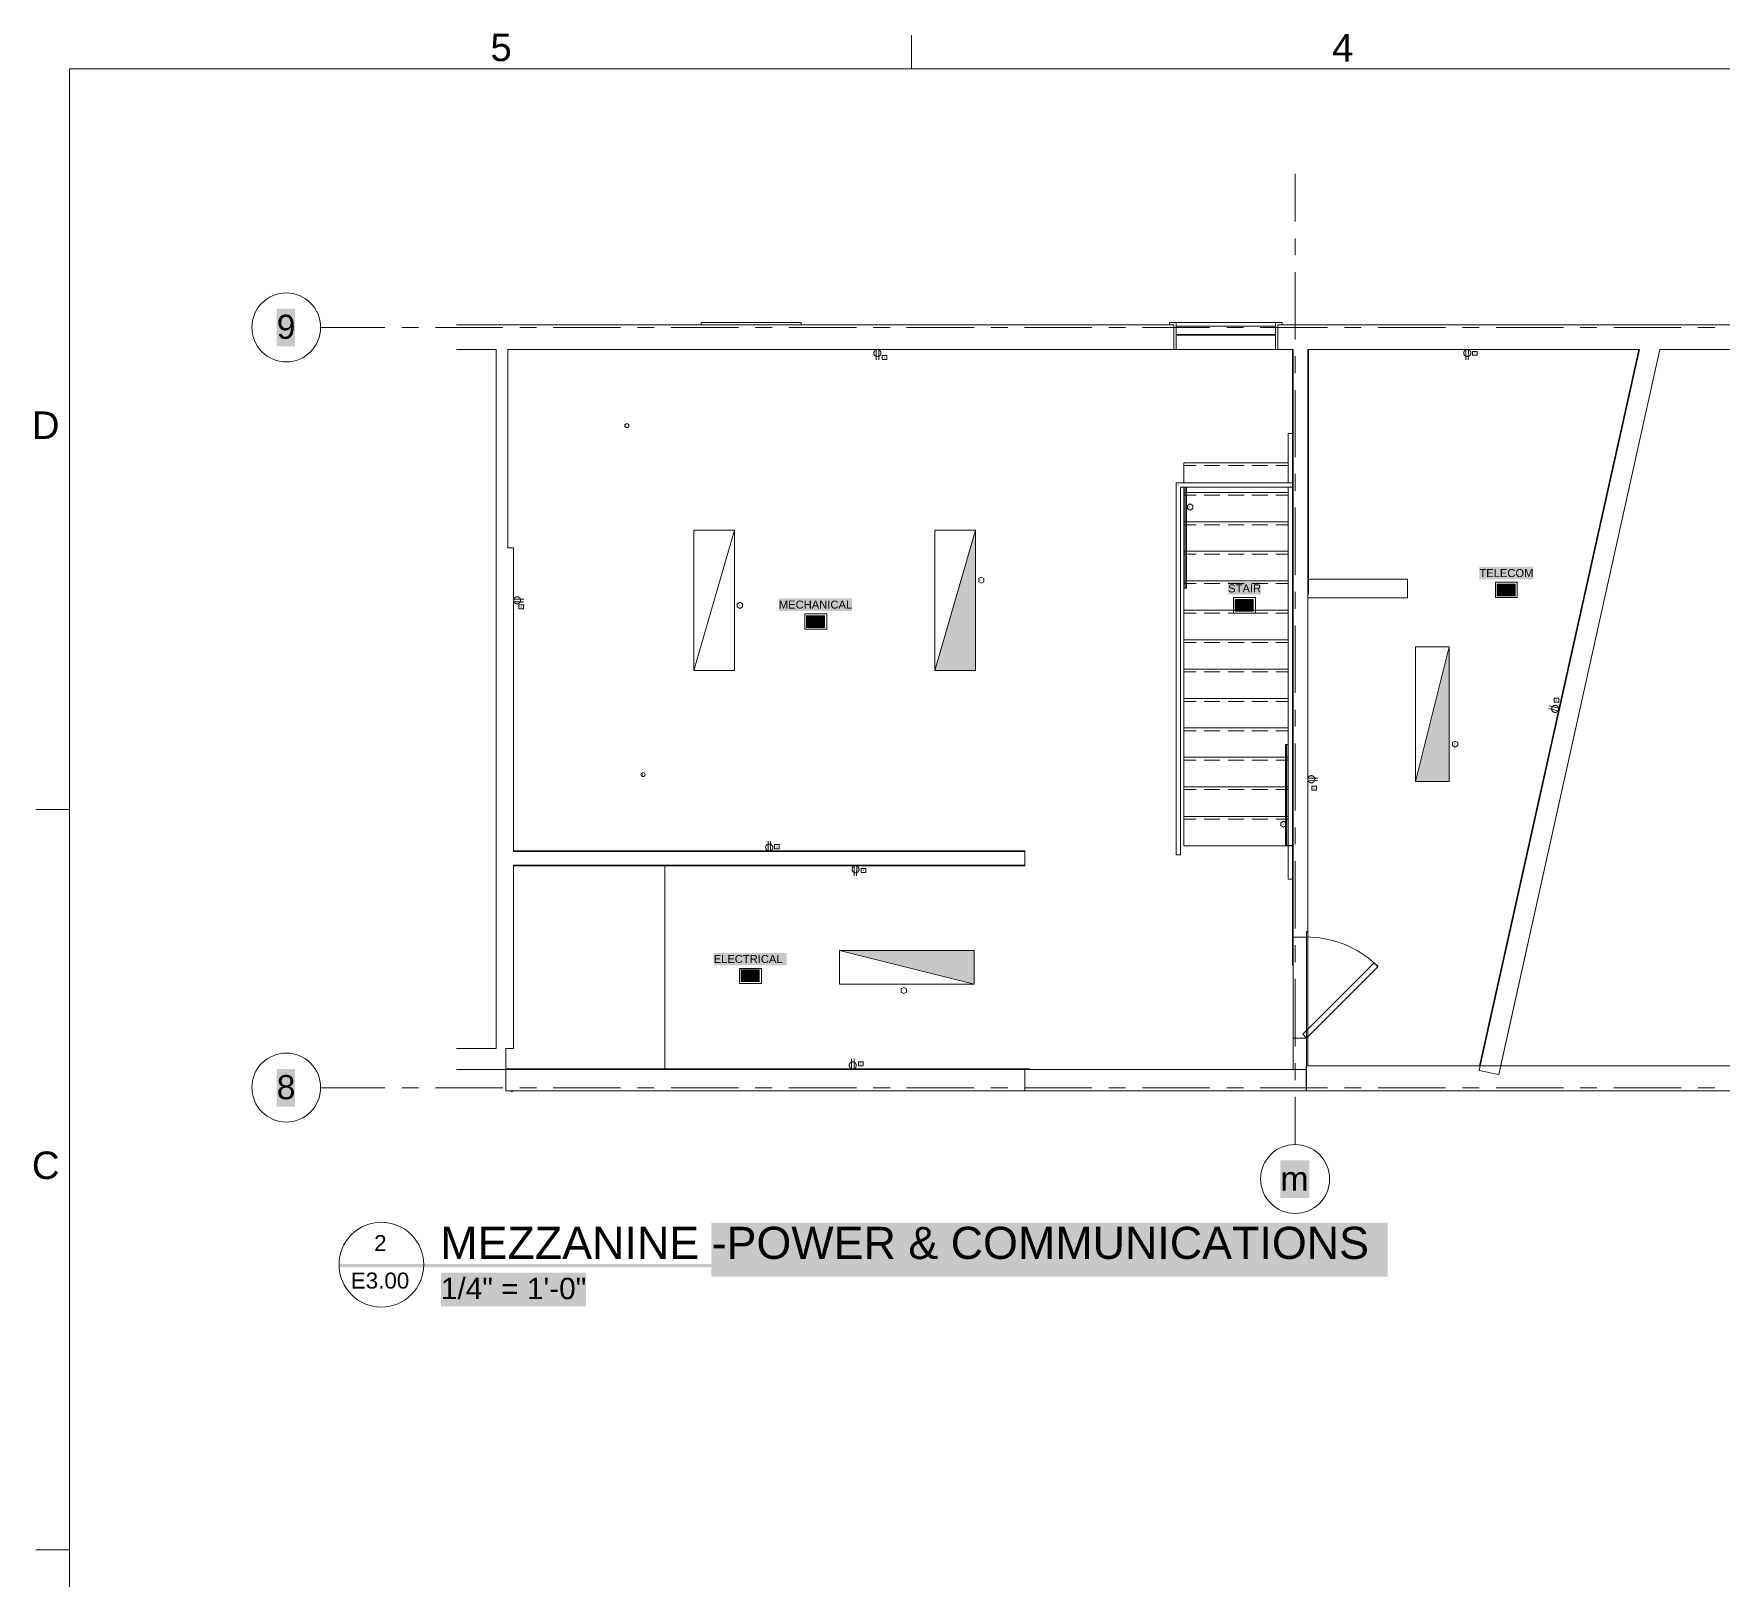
# Model space of a CAD drawing. Header units: inches. Extents: x 0.9 to 36.3, y 0.7 to 23.3.
# Drawn here: x 0.87 to 13.41, y 11.78 to 23.25 of the extents above; entities that cross this region are included whole.
import ezdxf

# ---------------------------------------------------------------- set-up
doc = ezdxf.new("R2010")
doc.units = ezdxf.units.IN
for name, color, linetype, lineweight, true_color in [('Boarder for name', 7, 'Continuous', 5, 0x777777), ('Doors', 7, 'Continuous', 5, 0xf2db9c), ('Lights', 7, 'Continuous', 5, 0xff0a0a), ('Numbering Lights', 1, 'Continuous', 0, 0xff0000), ('PDF_Geometry', 7, 'Continuous', 9, 0x777777)]:
    doc.layers.add(name, color=color, linetype=linetype, lineweight=lineweight, true_color=true_color)
for name, color, linetype, lineweight in [('Numbering Furnace', 58, 'Continuous', 0), ('Numbering receptecles', 170, 'Continuous', 0), ('Receptacles', 170, 'Continuous', 0)]:
    doc.layers.add(name, color=color, linetype=linetype, lineweight=lineweight)
doc.layers.add('PDF_Solid Fills', color=7, linetype='Continuous', true_color=0xffffff)
doc.layers.add('PDF_Text', color=7, linetype='Continuous')
doc.styles.add('PDF Arial', font='arial.ttf')
doc.styles.add('PDF GillSansMTCondensed', font='arial.ttf')
doc.styles.get("Standard").update_dxf_attribs({"font": 'arial.ttf'})

msp = doc.modelspace()

# ---------------------------------------------------------------- hatches: boundary and pattern name
at = {"layer": 'Lights', "linetype": 'ByBlock', "ltscale": 0.001, "transparency": 33554559}
for points in [[(9.412, 19.888), (9.403, 19.888), (9.403, 19.138), (9.412, 19.138)], [(7.856, 19.568), (7.556, 18.528), (7.856, 18.528)], [(11.371, 18.704), (11.121, 17.704), (11.371, 17.704)], [(7.848, 16.199), (7.848, 16.449), (6.848, 16.449)]]:
    msp.add_hatch(color=256, dxfattribs=at).paths.add_polyline_path(points)
h = msp.add_hatch(color=256, dxfattribs=at)
h.paths.add_polyline_path([(10.178, 17.978), (10.166, 17.978), (10.166, 17.444), (10.178, 17.444)])
h.paths.add_polyline_path([(10.178, 17.444), (10.166, 17.444), (10.166, 17.424), (10.178, 17.424)])
h.paths.add_polyline_path([(10.178, 17.424), (10.166, 17.424), (10.166, 17.228), (10.178, 17.228)])

# ---------------------------------------------------------------- linework, layer by layer
at = {"layer": 'Boarder for name', "linetype": 'ByBlock'}
for points in [[(11.715, 19.182), (11.877, 19.182), (11.877, 19.068), (11.715, 19.068)], [(9.771, 19.068), (9.935, 19.068), (9.935, 18.954), (9.771, 18.954)], [(6.59, 18.947), (6.753, 18.947), (6.753, 18.834), (6.59, 18.834)], [(6.105, 16.317), (6.269, 16.317), (6.269, 16.204), (6.105, 16.204)]]:
    msp.add_lwpolyline(points, close=True, dxfattribs=at)
at = {"layer": 'Doors', "linetype": 'ByBlock'}
msp.add_lwpolyline([(10.845, 16.331), (10.77, 16.396), (10.688, 16.449), (10.601, 16.493), (10.508, 16.524), (10.411, 16.544), (10.313, 16.551)], dxfattribs=at)
msp.add_lwpolyline([(10.815, 16.359), (10.843, 16.329), (10.313, 15.799), (10.285, 15.829)], close=True, dxfattribs=at)
at = {"layer": 'Lights', "linetype": 'ByBlock'}
for points in [[(9.403, 19.138), (9.403, 19.888), (9.424, 19.888), (9.424, 19.138)], [(10.157, 17.228), (10.157, 17.978), (10.178, 17.978), (10.178, 17.228)]]:
    msp.add_lwpolyline(points, close=True, dxfattribs=at)
for points in [[(9.412, 19.888), (9.412, 19.138)], [(5.768, 18.528), (5.768, 19.568), (6.068, 19.568), (5.768, 18.528), (6.068, 18.528), (6.068, 19.568)], [(7.556, 18.528), (7.556, 19.568), (7.856, 19.568), (7.556, 18.528), (7.856, 18.528), (7.856, 19.568)], [(11.121, 17.704), (11.121, 18.704), (11.371, 18.704), (11.121, 17.704), (11.371, 17.704), (11.371, 18.704)], [(10.166, 17.978), (10.166, 17.228)], [(7.848, 16.199), (6.848, 16.199), (6.848, 16.449), (7.848, 16.199), (7.848, 16.449), (6.848, 16.449)]]:
    msp.add_lwpolyline(points, dxfattribs=at)
at = {"layer": 'Numbering Furnace', "linetype": 'ByBlock', "ltscale": 0.001}
for centre in [(5.27, 20.345), (5.391, 17.755)]:
    msp.add_circle(centre, 0.0149, dxfattribs=at)
at = {"layer": 'Numbering Lights', "linetype": 'ByBlock', "ltscale": 0.001}
for points in [[(9.451, 19.764), (9.431, 19.752), (9.431, 19.73), (9.451, 19.718), (9.471, 19.73), (9.471, 19.752)], [(7.9, 19.22), (7.881, 19.209), (7.881, 19.186), (7.9, 19.175), (7.92, 19.186), (7.92, 19.209)], [(6.109, 19.034), (6.089, 19.022), (6.089, 18.999), (6.109, 18.988), (6.128, 18.999), (6.128, 19.022)], [(11.416, 18.004), (11.397, 17.992), (11.397, 17.97), (11.416, 17.958), (11.436, 17.97), (11.436, 17.992)], [(10.142, 17.41), (10.123, 17.398), (10.123, 17.376), (10.142, 17.364), (10.162, 17.376), (10.162, 17.398)], [(7.326, 16.175), (7.306, 16.164), (7.306, 16.141), (7.326, 16.13), (7.345, 16.141), (7.345, 16.164)]]:
    msp.add_lwpolyline(points, close=True, dxfattribs=at)
at = {"layer": 'Numbering receptecles', "linetype": 'ByBlock', "ltscale": 0.001}
for points in [[(7.165, 20.866), (7.2, 20.866), (7.2, 20.836), (7.165, 20.836)], [(11.545, 20.896), (11.58, 20.896), (11.58, 20.867), (11.545, 20.867)], [(4.469, 19.014), (4.504, 19.014), (4.504, 18.984), (4.469, 18.984)], [(12.15, 18.323), (12.185, 18.323), (12.185, 18.293), (12.15, 18.293)], [(10.352, 17.669), (10.387, 17.669), (10.387, 17.639), (10.352, 17.639)], [(6.366, 17.235), (6.401, 17.235), (6.401, 17.205), (6.366, 17.205)], [(7.009, 17.058), (7.044, 17.058), (7.044, 17.028), (7.009, 17.028)], [(6.988, 15.624), (7.023, 15.624), (7.023, 15.594), (6.988, 15.594)]]:
    msp.add_lwpolyline(points, close=True, dxfattribs=at)
at = {"layer": 'PDF_Geometry', "linetype": 'ByBlock'}
for points in [[(7.381, 22.992), (7.381, 23.242)], [(10.228, 21.859), (10.228, 22.214)], [(10.228, 21.609), (10.228, 21.734)], [(10.228, 20.984), (10.228, 21.484)], [(2.998, 21.072), (3.475, 21.072)], [(3.6, 21.072), (3.725, 21.072)], [(3.85, 21.072), (4.35, 21.072)], [(4.005, 15.566), (4.371, 15.566), (4.371, 15.723), (4.43, 15.723), (4.43, 17.083), (8.223, 17.083), (8.223, 17.183), (4.43, 17.183), (4.43, 19.438), (4.388, 19.438), (4.388, 19.478), (4.388, 20.909), (9.33, 20.909), (9.33, 21.092), (4.005, 21.092)], [(4.475, 21.072), (4.6, 21.072)], [(4.723, 21.072), (5.223, 21.072)], [(5.348, 21.072), (5.473, 21.072)], [(5.598, 21.072), (6.098, 21.072)], [(5.818, 21.092), (5.821, 21.092), (5.821, 21.109), (6.563, 21.109), (6.563, 21.092), (5.821, 21.092), (5.821, 21.109), (6.563, 21.109), (6.563, 21.092), (6.566, 21.092)], [(6.223, 21.072), (6.348, 21.072)], [(6.473, 21.072), (6.973, 21.072)], [(6.755, 21.092), (7.505, 21.092)], [(7.098, 21.072), (7.223, 21.072)], [(7.346, 21.072), (7.846, 21.072)], [(7.691, 21.092), (8.441, 21.092)], [(7.971, 21.072), (8.096, 21.072)], [(8.221, 21.072), (8.721, 21.072)], [(8.846, 21.072), (8.971, 21.072)], [(9.096, 21.072), (9.596, 21.072)], [(9.296, 21.092), (9.296, 21.109), (10.133, 21.109), (10.133, 21.092)], [(9.346, 21.109), (10.083, 21.109)], [(9.346, 21.082), (10.083, 21.082), (9.346, 21.082)], [(9.346, 21.082), (10.083, 21.082), (9.346, 21.082)], [(9.346, 21.082), (10.083, 21.082), (9.346, 21.082)], [(9.346, 21.082), (10.083, 21.082), (9.346, 21.082)], [(9.346, 21.082), (10.083, 21.082), (9.346, 21.082)], [(9.346, 21.082), (10.083, 21.082), (9.346, 21.082)], [(9.346, 21.082), (10.083, 21.082), (9.346, 21.082)], [(9.346, 21.082), (10.083, 21.082), (9.346, 21.082)], [(9.346, 21.082), (10.083, 21.082), (9.346, 21.082)], [(9.346, 21.082), (10.083, 21.082), (9.346, 21.082)], [(9.346, 21.082), (10.083, 21.082), (9.346, 21.082)], [(9.346, 21.082), (10.083, 21.082), (9.346, 21.082)], [(9.346, 21.082), (10.083, 21.082), (9.346, 21.082)], [(9.346, 21.082), (10.083, 21.082), (9.346, 21.082)], [(9.346, 21.082), (10.083, 21.082), (9.346, 21.082)], [(9.346, 21.082), (10.083, 21.082), (9.346, 21.082)], [(9.346, 21.082), (10.083, 21.082), (9.346, 21.082)], [(9.346, 21.082), (10.083, 21.082), (9.346, 21.082)], [(9.346, 21.082), (10.083, 21.082), (9.346, 21.082)], [(9.721, 21.072), (9.845, 21.072)], [(9.97, 21.072), (10.47, 21.072)], [(10.595, 21.072), (10.72, 21.072)], [(10.845, 21.072), (11.345, 21.072)], [(11.47, 21.072), (11.595, 21.072)], [(11.72, 21.072), (12.22, 21.072)], [(12.343, 21.072), (12.468, 21.072)], [(12.593, 21.072), (13.093, 21.072)], [(13.218, 21.072), (13.343, 21.072)], [(9.346, 21.046), (9.346, 21.017), (9.346, 21.021), (9.346, 21.052)], [(10.083, 21.017), (9.346, 21.017)], [(10.083, 21.017), (9.346, 21.017)], [(10.083, 21.017), (9.346, 21.017)], [(10.083, 21.017), (9.346, 21.017)], [(10.083, 21.017), (9.346, 21.017)], [(10.083, 21.017), (9.346, 21.017)], [(10.083, 21.017), (9.346, 21.017)], [(10.083, 21.017), (9.346, 21.017)], [(10.083, 21.017), (9.346, 21.017)], [(10.083, 21.017), (9.346, 21.017)], [(10.083, 21.017), (9.346, 21.017)], [(10.083, 21.017), (9.346, 21.017)], [(10.083, 21.017), (9.346, 21.017)], [(10.083, 21.017), (9.346, 21.017)], [(10.083, 21.017), (9.346, 21.017)], [(10.083, 21.017), (9.346, 21.017)], [(10.083, 21.017), (9.346, 21.017)], [(10.083, 21.017), (9.346, 21.017)], [(10.083, 21.017), (9.346, 21.017)], [(10.083, 21.017), (9.346, 21.017)], [(10.083, 21.017), (9.346, 21.017)], [(10.083, 21.017), (9.346, 21.017)], [(10.083, 21.017), (9.346, 21.017)], [(10.083, 21.017), (9.346, 21.017)], [(10.083, 21.017), (9.346, 21.017)], [(10.083, 21.017), (9.346, 21.017)], [(10.083, 21.017), (9.346, 21.017)], [(10.083, 21.017), (9.346, 21.017)], [(10.083, 21.017), (9.346, 21.017)], [(10.083, 21.017), (9.346, 21.017)], [(10.083, 21.017), (9.346, 21.017)], [(10.083, 21.017), (9.346, 21.017)], [(10.083, 21.017), (9.346, 21.017)], [(10.083, 21.017), (9.346, 21.017)], [(10.083, 21.052), (10.083, 21.021), (10.083, 21.017), (10.083, 21.046)], [(4.005, 20.909), (4.301, 20.909), (4.301, 19.478), (4.301, 15.723), (4.005, 15.723)], [(6.566, 20.909), (5.818, 20.909)], [(6.531, 20.909), (5.855, 20.909)], [(5.855, 20.909), (6.531, 20.909), (5.855, 20.909)], [(7.505, 20.909), (6.755, 20.909)], [(8.441, 20.909), (7.691, 20.909)], [(9.378, 17.159), (9.378, 19.888), (10.21, 19.888), (9.378, 19.888), (9.378, 17.159), (9.345, 17.159), (9.345, 19.921), (10.21, 19.921), (10.21, 20.909)], [(10.083, 20.909), (9.346, 20.909)], [(10.215, 20.909), (10.215, 16.341), (10.211, 16.341), (10.211, 20.909), (10.211, 16.341)], [(10.228, 20.734), (10.228, 20.859)], [(10.328, 20.909), (10.328, 19.093), (10.326, 19.093), (10.325, 19.093), (10.323, 19.093), (10.323, 20.909)], [(10.325, 20.909), (10.325, 19.093), (10.325, 20.909)], [(11.773, 20.909), (12.778, 20.909), (11.596, 15.594)], [(11.6, 15.594), (12.779, 20.909), (11.6, 15.594)], [(12.783, 20.909), (11.601, 15.594)], [(10.228, 20.111), (10.228, 20.609)], [(10.178, 20.286), (10.178, 19.921), (10.178, 20.286), (10.21, 20.286)], [(10.178, 20.068), (9.403, 20.068), (9.403, 19.921)], [(9.495, 20.048), (9.403, 20.048)], [(9.671, 20.048), (9.555, 20.048)], [(9.85, 20.048), (9.731, 20.048)], [(10.026, 20.048), (9.908, 20.048)], [(10.178, 20.048), (10.085, 20.048)], [(10.228, 19.861), (10.228, 19.986)], [(10.21, 18.226), (10.21, 17.226), (10.21, 18.244), (10.21, 19.888), (10.21, 19.921), (9.345, 19.921), (9.345, 17.159)], [(9.363, 19.903), (9.361, 19.904), (9.36, 19.906)], [(10.176, 17.226), (9.403, 17.226), (9.403, 17.444), (9.403, 17.663), (9.403, 17.883), (9.403, 18.101), (9.403, 18.319), (9.403, 18.538), (9.403, 18.756), (9.403, 18.974), (9.403, 19.194), (9.403, 19.413), (9.403, 19.631), (9.403, 19.849), (9.403, 19.888)], [(10.178, 19.849), (9.403, 19.849)], [(9.495, 19.829), (9.403, 19.829)], [(9.671, 19.829), (9.555, 19.829)], [(9.85, 19.829), (9.731, 19.829)], [(10.026, 19.829), (9.908, 19.829)], [(10.178, 19.829), (10.085, 19.829)], [(10.228, 19.236), (10.228, 19.736)], [(10.178, 19.631), (9.403, 19.631)], [(9.495, 19.609), (9.403, 19.609)], [(9.671, 19.609), (9.555, 19.609)], [(9.85, 19.609), (9.731, 19.609)], [(10.026, 19.609), (9.908, 19.609)], [(10.178, 19.609), (10.085, 19.609)], [(4.301, 15.723), (4.301, 19.478)], [(10.178, 19.413), (9.403, 19.413)], [(9.495, 19.391), (9.403, 19.391)], [(9.671, 19.391), (9.555, 19.391)], [(9.85, 19.391), (9.731, 19.391)], [(10.026, 19.391), (9.908, 19.391)], [(10.178, 19.391), (10.085, 19.391)], [(10.178, 19.194), (9.403, 19.194)], [(10.323, 19.066), (11.063, 19.066), (11.063, 19.206), (10.328, 19.206), (11.063, 19.206), (11.063, 19.066), (10.323, 19.066), (10.323, 15.594), (11.598, 15.594)], [(9.495, 19.173), (9.403, 19.173)], [(9.671, 19.173), (9.555, 19.173)], [(9.85, 19.173), (9.731, 19.173)], [(10.026, 19.173), (9.908, 19.173)], [(10.178, 19.173), (10.085, 19.173)], [(10.228, 18.986), (10.228, 19.111)], [(10.325, 19.093), (10.325, 19.093)], [(10.178, 18.974), (9.403, 18.974)], [(9.495, 18.954), (9.403, 18.954)], [(9.671, 18.954), (9.555, 18.954)], [(9.85, 18.954), (9.731, 18.954)], [(10.026, 18.954), (9.908, 18.954)], [(10.178, 18.954), (10.085, 18.954)], [(10.228, 18.361), (10.228, 18.861)], [(10.178, 18.756), (9.403, 18.756)], [(9.495, 18.736), (9.403, 18.736)], [(9.671, 18.736), (9.555, 18.736)], [(9.85, 18.736), (9.731, 18.736)], [(10.026, 18.736), (9.908, 18.736)], [(10.178, 18.736), (10.085, 18.736)], [(10.178, 18.538), (9.403, 18.538)], [(9.495, 18.518), (9.403, 18.518)], [(9.671, 18.518), (9.555, 18.518)], [(9.85, 18.518), (9.731, 18.518)], [(10.026, 18.518), (9.908, 18.518)], [(10.178, 18.518), (10.085, 18.518)], [(10.178, 18.319), (9.403, 18.319)], [(9.495, 18.298), (9.403, 18.298)], [(9.671, 18.298), (9.555, 18.298)], [(9.85, 18.298), (9.731, 18.298)], [(10.026, 18.298), (9.908, 18.298)], [(10.178, 18.298), (10.085, 18.298)], [(10.228, 18.111), (10.228, 18.236)], [(10.178, 18.101), (9.403, 18.101)], [(9.495, 18.079), (9.403, 18.079)], [(9.671, 18.079), (9.555, 18.079)], [(9.85, 18.079), (9.731, 18.079)], [(10.026, 18.079), (9.908, 18.079)], [(10.178, 18.079), (10.085, 18.079)], [(10.228, 17.488), (10.228, 17.986)], [(10.178, 17.883), (9.403, 17.883)], [(9.495, 17.861), (9.403, 17.861)], [(9.671, 17.861), (9.555, 17.861)], [(9.85, 17.861), (9.731, 17.861)], [(10.026, 17.861), (9.908, 17.861)], [(10.178, 17.861), (10.085, 17.861)], [(10.178, 17.663), (9.403, 17.663)], [(9.495, 17.643), (9.403, 17.643)], [(9.671, 17.643), (9.555, 17.643)], [(9.85, 17.643), (9.731, 17.643)], [(10.026, 17.643), (9.908, 17.643)], [(10.178, 17.643), (10.085, 17.643)], [(0.885, 17.496), (1.135, 17.496)], [(10.178, 17.444), (9.403, 17.444)], [(9.495, 17.424), (9.403, 17.424)], [(9.671, 17.424), (9.555, 17.424)], [(9.85, 17.424), (9.731, 17.424)], [(10.026, 17.424), (9.908, 17.424)], [(10.178, 17.424), (10.085, 17.424)], [(10.228, 17.238), (10.228, 17.363)], [(4.43, 17.188), (8.223, 17.188), (8.223, 17.186), (8.223, 17.184)], [(4.43, 17.184), (8.223, 17.184), (4.43, 17.184)], [(8.223, 17.183), (4.43, 17.183)], [(8.223, 17.184), (8.223, 17.183), (8.223, 17.184)], [(10.21, 16.978), (10.21, 17.228), (10.176, 17.228), (10.176, 16.978), (10.21, 16.978), (10.21, 17.226), (10.178, 17.226)], [(10.195, 17.226), (10.193, 17.226)], [(10.213, 16.341), (10.211, 16.341), (10.21, 16.341), (10.21, 16.978), (10.21, 17.226)], [(4.43, 17.083), (8.223, 17.083), (8.223, 17.081), (8.223, 17.079), (8.223, 17.078), (4.43, 17.078)], [(8.05, 15.568), (5.551, 15.568), (5.551, 17.083)], [(8.223, 17.081), (8.223, 17.081)], [(10.228, 16.613), (10.228, 17.113)], [(10.323, 15.594), (10.323, 16.591)], [(10.228, 16.363), (10.228, 16.488)], [(10.228, 15.738), (10.228, 16.238)], [(4.371, 15.571), (8.26, 15.571), (8.26, 15.569), (8.26, 15.568), (4.371, 15.568), (8.26, 15.568), (8.26, 15.566), (4.371, 15.566)], [(8.26, 15.568), (8.26, 15.568)], [(10.228, 15.488), (10.228, 15.613)], [(11.753, 15.594), (11.755, 15.599), (11.758, 15.598), (11.756, 15.594), (11.758, 15.598)], [(11.756, 15.599), (11.758, 15.598), (11.76, 15.598), (11.76, 15.594)], [(2.998, 15.431), (3.475, 15.431)], [(3.6, 15.431), (3.725, 15.431)], [(3.85, 15.431), (4.35, 15.431)], [(4.475, 15.431), (4.6, 15.431)], [(4.723, 15.431), (5.223, 15.431)], [(5.348, 15.431), (5.473, 15.431)], [(5.598, 15.431), (6.098, 15.431)], [(6.223, 15.431), (6.348, 15.431)], [(6.473, 15.431), (6.973, 15.431)], [(7.098, 15.431), (7.223, 15.431)], [(7.346, 15.431), (7.846, 15.431)], [(7.971, 15.431), (8.096, 15.431)], [(8.221, 15.431), (8.721, 15.431)], [(8.846, 15.431), (8.971, 15.431)], [(9.096, 15.431), (9.596, 15.431)], [(9.721, 15.431), (9.845, 15.431)], [(9.97, 15.431), (10.47, 15.431)], [(10.595, 15.431), (10.72, 15.431)], [(10.845, 15.431), (11.345, 15.431)], [(11.47, 15.431), (11.595, 15.431)], [(11.72, 15.431), (12.22, 15.431)], [(12.343, 15.431), (12.468, 15.431)], [(12.593, 15.431), (13.093, 15.431)], [(13.218, 15.431), (13.343, 15.431)], [(4.411, 15.408), (4.411, 15.408)], [(4.421, 15.408), (4.411, 15.408)], [(4.421, 15.408), (4.411, 15.408), (4.421, 15.408)], [(4.421, 15.408), (4.421, 15.408)], [(10.228, 15.008), (10.228, 15.364)], [(3.135, 14.118), (3.135, 14.118)], [(3.763, 14.118), (3.763, 14.118)], [(0.885, 12.001), (1.135, 12.001)]]:
    msp.add_lwpolyline(points, dxfattribs=at)
for points in [[(32.364, 1.008), (1.135, 1.008), (32.364, 1.008), (32.364, 22.993), (1.135, 22.993), (32.364, 22.993)], [(1.135, 1.008), (1.135, 22.992)], [(5.87, 21.109), (6.515, 21.109)], [(9.346, 20.909), (9.33, 20.909), (9.33, 21.092), (9.296, 21.092), (9.296, 21.109), (9.346, 21.109)], [(9.346, 21.082), (9.346, 21.079), (9.346, 21.017), (9.346, 21.021)], [(9.346, 21.082), (9.346, 21.079), (9.346, 21.017), (9.346, 21.021)], [(9.346, 21.082), (9.346, 21.079), (9.346, 21.017), (9.346, 21.021)], [(9.346, 21.082), (9.346, 21.079), (9.346, 21.017), (9.346, 21.021)], [(9.346, 21.082), (9.346, 21.079), (9.346, 21.017), (9.346, 21.021)], [(9.346, 21.082), (9.346, 21.079), (9.346, 21.017), (9.346, 21.021)], [(9.346, 21.082), (9.346, 21.079), (9.346, 21.017), (9.346, 21.021)], [(9.346, 21.082), (9.346, 21.079), (9.346, 21.017), (9.346, 21.021)], [(9.346, 21.082), (9.346, 21.079), (9.346, 21.017), (9.346, 21.021)], [(9.346, 21.082), (9.346, 21.079), (9.346, 21.017), (9.346, 21.021)], [(9.346, 21.082), (9.346, 21.079), (9.346, 21.017), (9.346, 21.021)], [(9.346, 21.082), (9.346, 21.079), (9.346, 21.017), (9.346, 21.021)], [(9.346, 21.082), (9.346, 21.079), (9.346, 21.017), (9.346, 21.021)], [(9.346, 21.082), (9.346, 21.079), (9.346, 21.017), (9.346, 21.021)], [(9.346, 21.082), (9.346, 21.079), (9.346, 21.017), (9.346, 21.021)], [(9.346, 21.082), (9.346, 21.079), (9.346, 21.017), (9.346, 21.021)], [(9.346, 21.082), (9.346, 21.079), (9.346, 21.017), (9.346, 21.021)], [(10.083, 21.109), (10.133, 21.109), (10.133, 21.092), (10.1, 21.092), (10.1, 20.909), (10.083, 20.909)], [(10.083, 21.082), (10.083, 21.021), (10.083, 21.017), (10.083, 21.079)], [(10.083, 21.082), (10.083, 21.021), (10.083, 21.017), (10.083, 21.079)], [(10.083, 21.082), (10.083, 21.021), (10.083, 21.017), (10.083, 21.079)], [(10.083, 21.082), (10.083, 21.021), (10.083, 21.017), (10.083, 21.079)], [(10.083, 21.082), (10.083, 21.021), (10.083, 21.017), (10.083, 21.079)], [(10.083, 21.082), (10.083, 21.021), (10.083, 21.017), (10.083, 21.079)], [(10.083, 21.082), (10.083, 21.021), (10.083, 21.017), (10.083, 21.079)], [(10.083, 21.082), (10.083, 21.021), (10.083, 21.017), (10.083, 21.079)], [(10.083, 21.082), (10.083, 21.021), (10.083, 21.017), (10.083, 21.079)], [(10.083, 21.082), (10.083, 21.021), (10.083, 21.017), (10.083, 21.079)], [(10.083, 21.082), (10.083, 21.021), (10.083, 21.017), (10.083, 21.079)], [(10.083, 21.082), (10.083, 21.021), (10.083, 21.017), (10.083, 21.079)], [(10.083, 21.082), (10.083, 21.021), (10.083, 21.017), (10.083, 21.079)], [(10.083, 21.082), (10.083, 21.021), (10.083, 21.017), (10.083, 21.079)], [(10.083, 21.082), (10.083, 21.021), (10.083, 21.017), (10.083, 21.079)], [(10.083, 21.082), (10.083, 21.021), (10.083, 21.017), (10.083, 21.079)], [(10.083, 21.082), (10.083, 21.021), (10.083, 21.017), (10.083, 21.079)], [(10.313, 16.591), (10.323, 16.591), (10.323, 20.909), (12.783, 20.909), (11.595, 15.559), (11.74, 15.528), (12.934, 20.909), (13.996, 20.909), (13.996, 21.092), (10.1, 21.092), (10.1, 20.909), (10.215, 20.909), (10.215, 16.591), (10.215, 16.549), (10.313, 16.549)], [(9.346, 21.021), (10.083, 21.021)], [(9.346, 21.017), (10.083, 21.017)], [(9.346, 21.017), (10.083, 21.017)], [(6.515, 20.909), (5.87, 20.909)], [(10.1, 20.909), (9.33, 20.909)], [(11.755, 15.599), (12.934, 20.909)], [(10.178, 20.286), (10.18, 20.286), (10.181, 20.286), (10.185, 20.286), (10.19, 20.286), (10.193, 20.286), (10.198, 20.286), (10.201, 20.286), (10.205, 20.286), (10.208, 20.286), (10.21, 20.286), (10.208, 20.286), (10.205, 20.286), (10.201, 20.286), (10.198, 20.286), (10.193, 20.286), (10.19, 20.286), (10.185, 20.286), (10.181, 20.286), (10.18, 20.286)], [(10.178, 17.228), (10.178, 19.888)], [(10.21, 19.921), (10.21, 19.919), (10.21, 19.916), (10.21, 19.913), (10.21, 19.909), (10.21, 19.904), (10.21, 19.901), (10.21, 19.896), (10.21, 19.893), (10.21, 19.891), (10.21, 19.889), (10.21, 19.891), (10.21, 19.893), (10.21, 19.896), (10.21, 19.901), (10.21, 19.904), (10.21, 19.909), (10.21, 19.913), (10.21, 19.916), (10.21, 19.919)], [(10.21, 19.914), (10.21, 19.913), (10.21, 19.909), (10.21, 19.908), (10.21, 19.904), (10.21, 19.903), (10.21, 19.899), (10.21, 19.898), (10.21, 19.896), (10.21, 19.894), (10.21, 19.896), (10.21, 19.898), (10.21, 19.899), (10.21, 19.903), (10.21, 19.904), (10.21, 19.908), (10.21, 19.909), (10.21, 19.913)], [(14.976, 15.594), (14.339, 15.594), (10.31, 15.594), (10.31, 15.409), (14.298, 15.409), (14.298, 15.404), (14.478, 15.364), (14.488, 15.409), (15.203, 15.409), (15.203, 15.594), (15.203, 17.523), (14.976, 17.523)], [(10.176, 16.978), (10.176, 17.228)], [(10.2, 17.228), (10.198, 17.228), (10.193, 17.228), (10.19, 17.228), (10.188, 17.228), (10.19, 17.228), (10.193, 17.228), (10.198, 17.228)], [(4.43, 17.081), (8.223, 17.081)], [(9.345, 17.159), (9.346, 17.159), (9.35, 17.159), (9.353, 17.159), (9.356, 17.159), (9.361, 17.159), (9.365, 17.159), (9.37, 17.159), (9.373, 17.159), (9.375, 17.159), (9.376, 17.159), (9.375, 17.159), (9.373, 17.159), (9.37, 17.159), (9.365, 17.159), (9.361, 17.159), (9.356, 17.159), (9.353, 17.159), (9.35, 17.159), (9.346, 17.159)], [(9.351, 17.159), (9.353, 17.159), (9.356, 17.159), (9.358, 17.159), (9.361, 17.159), (9.363, 17.159), (9.366, 17.159), (9.368, 17.159), (9.37, 17.159), (9.371, 17.159), (9.37, 17.159), (9.368, 17.159), (9.366, 17.159), (9.363, 17.159), (9.361, 17.159), (9.358, 17.159), (9.356, 17.159), (9.353, 17.159)], [(10.178, 16.978), (10.18, 16.978), (10.181, 16.978), (10.185, 16.978), (10.19, 16.978), (10.193, 16.978), (10.198, 16.978), (10.201, 16.978), (10.205, 16.978), (10.208, 16.978), (10.21, 16.978), (10.208, 16.978), (10.205, 16.978), (10.201, 16.978), (10.198, 16.978), (10.193, 16.978), (10.19, 16.978), (10.185, 16.978), (10.181, 16.978), (10.18, 16.978)], [(10.178, 16.978), (10.18, 16.978), (10.181, 16.978), (10.185, 16.978), (10.19, 16.978), (10.193, 16.978), (10.198, 16.978), (10.201, 16.978), (10.205, 16.978), (10.208, 16.978), (10.21, 16.978), (10.208, 16.978), (10.205, 16.978), (10.201, 16.978), (10.198, 16.978), (10.193, 16.978), (10.19, 16.978), (10.185, 16.978), (10.181, 16.978), (10.18, 16.978)], [(10.215, 16.549), (10.313, 16.549), (10.313, 15.799), (10.215, 15.799)], [(10.215, 15.799), (10.215, 15.566), (10.313, 15.566), (10.313, 15.799)], [(8.223, 15.566), (4.371, 15.566), (4.371, 15.409), (8.223, 15.409)], [(8.223, 15.409), (10.313, 15.409), (10.313, 15.566), (8.223, 15.566)], [(4.411, 15.408), (4.411, 15.409), (4.421, 15.409), (4.421, 15.408), (4.421, 15.406), (4.421, 15.404), (4.411, 15.404), (4.411, 15.406)]]:
    msp.add_lwpolyline(points, close=True, dxfattribs=at)
for points in [[(2.743, 21.329, 0.416667), (2.488, 21.074, 0.415306), (2.743, 20.817, 0.412859), (2.998, 21.074, 0.414218)], [(2.743, 15.688, 0.416667), (2.488, 15.433, 0.415306), (2.743, 15.176, 0.412859), (2.998, 15.433, 0.414218)], [(10.228, 15.009, 0.416667), (9.973, 14.754, 0.415306), (10.228, 14.498, 0.413961), (10.485, 14.754, 0.415306)], [(3.448, 14.433, 0.415778), (3.135, 14.118, 0.413791), (3.448, 13.803, 0.412698), (3.763, 14.118, 0.414684)]]:
    msp.add_lwpolyline(points, format="xyb", close=True, dxfattribs=at)
at = {"layer": 'PDF_Solid Fills', "linetype": 'ByBlock', "transparency": 33554559}
for points in [[(2.672, 20.934), (2.808, 20.934), (2.672, 21.212), (2.808, 21.212)], [(9.731, 19.089), (9.973, 19.089), (9.731, 19.183), (9.973, 19.183)], [(11.595, 19.203), (11.995, 19.203), (11.595, 19.297), (11.995, 19.297)], [(6.398, 18.969), (6.941, 18.969), (6.398, 19.062), (6.941, 19.062)], [(9.781, 18.964), (9.921, 18.964), (9.781, 19.058), (9.921, 19.058)], [(11.725, 19.078), (11.865, 19.078), (11.725, 19.172), (11.865, 19.172)], [(6.6, 18.844), (6.74, 18.844), (6.6, 18.937), (6.74, 18.937)], [(5.914, 16.339), (6.457, 16.339), (5.914, 16.432), (6.457, 16.432)], [(6.115, 16.216), (6.255, 16.216), (6.115, 16.309), (6.255, 16.309)], [(2.672, 15.291), (2.808, 15.291), (2.672, 15.569), (2.808, 15.569)], [(10.12, 14.613), (10.333, 14.613), (10.12, 14.891), (10.333, 14.891)], [(5.897, 14.03), (10.916, 14.03), (5.897, 14.429), (10.916, 14.429)], [(3.89, 13.809), (4.695, 13.809), (3.89, 14.059), (4.695, 14.059)], [(4.695, 13.809), (4.766, 13.809), (4.695, 14.059), (4.766, 14.059)], [(4.766, 13.809), (4.966, 13.809), (4.766, 14.059), (4.966, 14.059)]]:
    msp.add_solid(points, dxfattribs=at)
at = {"layer": 'PDF_Solid Fills', "color": 7, "linetype": 'ByBlock', "transparency": 33554559}
msp.add_solid([(3.135, 14.099), (10.886, 14.099), (3.135, 14.123), (10.886, 14.123)], dxfattribs=at)
at = {"layer": 'Receptacles', "linetype": 'ByBlock'}
for points in [[(7.121, 20.834), (7.12, 20.908)], [(7.14, 20.834), (7.14, 20.907)], [(11.495, 20.834), (11.496, 20.907)], [(11.514, 20.834), (11.515, 20.908)], [(4.505, 19.057), (4.431, 19.057)], [(4.504, 19.037), (4.432, 19.038)], [(12.109, 18.246), (12.18, 18.228)], [(12.113, 18.264), (12.184, 18.247)], [(10.398, 17.729), (10.324, 17.729)], [(10.398, 17.709), (10.325, 17.71)], [(6.318, 17.262), (6.318, 17.189)], [(6.337, 17.262), (6.337, 17.19)], [(6.956, 17.003), (6.957, 17.076)], [(6.975, 17.003), (6.976, 17.076)], [(6.938, 15.646), (6.937, 15.573)], [(6.957, 15.646), (6.957, 15.573)]]:
    msp.add_lwpolyline(points, dxfattribs=at)
for points in [[(7.129, 20.909), (7.136, 20.909), (7.143, 20.907), (7.148, 20.902), (7.153, 20.897), (7.155, 20.89), (7.155, 20.883), (7.156, 20.869), (7.145, 20.857), (7.13, 20.857), (7.115, 20.857), (7.103, 20.868), (7.103, 20.883), (7.103, 20.897), (7.115, 20.909), (7.129, 20.909)], [(11.506, 20.909), (11.499, 20.909), (11.493, 20.907), (11.488, 20.902), (11.483, 20.897), (11.48, 20.89), (11.48, 20.883), (11.48, 20.869), (11.491, 20.857), (11.506, 20.857), (11.521, 20.857), (11.532, 20.868), (11.533, 20.883), (11.533, 20.897), (11.521, 20.909), (11.506, 20.909)], [(4.43, 19.048), (4.43, 19.041), (4.432, 19.035), (4.437, 19.03), (4.442, 19.025), (4.449, 19.022), (4.455, 19.022), (4.47, 19.022), (4.481, 19.033), (4.482, 19.048), (4.482, 19.063), (4.471, 19.075), (4.456, 19.075), (4.442, 19.075), (4.43, 19.063), (4.43, 19.048)], [(12.184, 18.237), (12.185, 18.243), (12.184, 18.25), (12.181, 18.256), (12.177, 18.262), (12.171, 18.266), (12.165, 18.268), (12.15, 18.272), (12.137, 18.263), (12.133, 18.249), (12.13, 18.235), (12.138, 18.22), (12.152, 18.217), (12.166, 18.214), (12.18, 18.222), (12.184, 18.237)], [(10.323, 17.72), (10.323, 17.713), (10.325, 17.707), (10.33, 17.702), (10.335, 17.697), (10.342, 17.694), (10.349, 17.694), (10.363, 17.694), (10.375, 17.705), (10.375, 17.72), (10.375, 17.735), (10.364, 17.747), (10.349, 17.747), (10.335, 17.747), (10.323, 17.735), (10.323, 17.72)], [(6.326, 17.188), (6.333, 17.188), (6.34, 17.19), (6.345, 17.195), (6.35, 17.2), (6.353, 17.206), (6.353, 17.213), (6.353, 17.228), (6.342, 17.239), (6.327, 17.239), (6.312, 17.24), (6.3, 17.229), (6.3, 17.214), (6.3, 17.2), (6.312, 17.188), (6.326, 17.188)], [(6.967, 17.078), (6.96, 17.078), (6.953, 17.075), (6.948, 17.07), (6.943, 17.065), (6.941, 17.059), (6.941, 17.052), (6.941, 17.037), (6.952, 17.026), (6.966, 17.026), (6.981, 17.026), (6.993, 17.037), (6.993, 17.051), (6.993, 17.066), (6.982, 17.077), (6.967, 17.078)], [(6.946, 15.571), (6.953, 15.571), (6.96, 15.574), (6.965, 15.578), (6.97, 15.583), (6.972, 15.59), (6.972, 15.597), (6.972, 15.611), (6.961, 15.623), (6.947, 15.623), (6.932, 15.623), (6.92, 15.612), (6.92, 15.597), (6.92, 15.583), (6.931, 15.571), (6.946, 15.571)]]:
    msp.add_rational_spline(points, [1, 0.948448710105, 0.948448710105, 1, 0.948448710105, 0.948448710105, 1, 1, 1, 1, 1, 1, 1, 1, 1, 1], degree=3, knots=[0, 0, 0, 0, 0.79168, 0.79168, 0.79168, 1.583359, 1.583359, 1.583359, 2.583359, 2.583359, 2.583359, 3.583359, 3.583359, 3.583359, 4.583359, 4.583359, 4.583359, 4.583359], dxfattribs=at)

# ---------------------------------------------------------------- texts
at = {"layer": 'Numbering Furnace', "linetype": 'ByBlock', "ltscale": 0.001}
for s, p in [('3', (5.26, 20.339)), ('4', (5.381, 17.749))]:
    msp.add_text(s, height=0.0131, dxfattribs=at).set_placement(p)
at = {"layer": 'Numbering Lights', "linetype": 'ByBlock', "ltscale": 0.001}
for s, p in [('4', (9.441, 19.735)), ('3', (7.89, 19.191)), ('1', (6.098, 19.005)), ('6', (11.406, 17.975)), ('5', (10.132, 17.381)), ('2', (7.315, 16.146))]:
    msp.add_text(s, height=0.0131, dxfattribs=at).set_placement(p)
at = {"layer": 'Numbering receptecles', "linetype": 'ByBlock', "ltscale": 0.001}
for s, p in [('5', (7.177, 20.844)), ('7', (11.557, 20.875)), ('1', (4.481, 18.992)), ('8', (12.162, 18.301)), ('6', (10.364, 17.647)), ('2', (6.378, 17.213)), ('4', (7.022, 17.038)), ('3', (7, 15.603))]:
    msp.add_text(s, height=0.0131, dxfattribs=at).set_placement(p)
at = {"layer": 'PDF_Text', "linetype": 'ByBlock', "attachment_point": 4}
for s, insert, char_height, style in [('5', (4.258, 23.15), 0.203, 'PDF GillSansMTCondensed'), ('4', (10.503, 23.148), 0.204, 'PDF GillSansMTCondensed'), ('D', (0.855, 20.348), 0.204, 'PDF GillSansMTCondensed'), ('TELECOM', (11.596, 19.25), 0.0594, 'PDF Arial'), ('STAIR', (9.732, 19.136), 0.0594, 'PDF Arial'), ('204', (11.726, 19.125), 0.0594, 'PDF Arial'), ('MECHANICAL', (6.398, 19.016), 0.0594, 'PDF Arial'), ('200', (9.781, 19.012), 0.0594, 'PDF Arial'), ('203', (6.6, 18.891), 0.0594, 'PDF Arial'), ('ELECTRICAL', (5.914, 16.386), 0.0594, 'PDF Arial'), ('202', (6.116, 16.262), 0.0594, 'PDF Arial'), ('C', (0.855, 14.854), 0.204, 'PDF GillSansMTCondensed'), ('2    ', (3.395, 14.278), 0.1188, 'PDF Arial'), ('MEZZANINE -POWER & COMMUNICATIONS', (3.885, 14.278), 0.23811, 'PDF Arial'), ('E3.00', (3.222, 13.999), 0.1188, 'PDF Arial'), ('1/4" = 1\'-0"', (3.89, 13.94), 0.15845, 'PDF Arial')]:
    msp.add_mtext(s, dxfattribs=dict(at, insert=insert, char_height=char_height, style=style))
at = {"layer": 'PDF_Text', "color": 8, "linetype": 'ByBlock', "true_color": 0x777777, "char_height": 0.179, "attachment_point": 4, "style": 'PDF Arial'}
for s, insert in [('9', (2.672, 21.077)), ('8', (2.672, 15.434)), ('m', (10.12, 14.756))]:
    msp.add_mtext(s, dxfattribs=dict(at, insert=insert))

doc.saveas('drawing.dxf')
